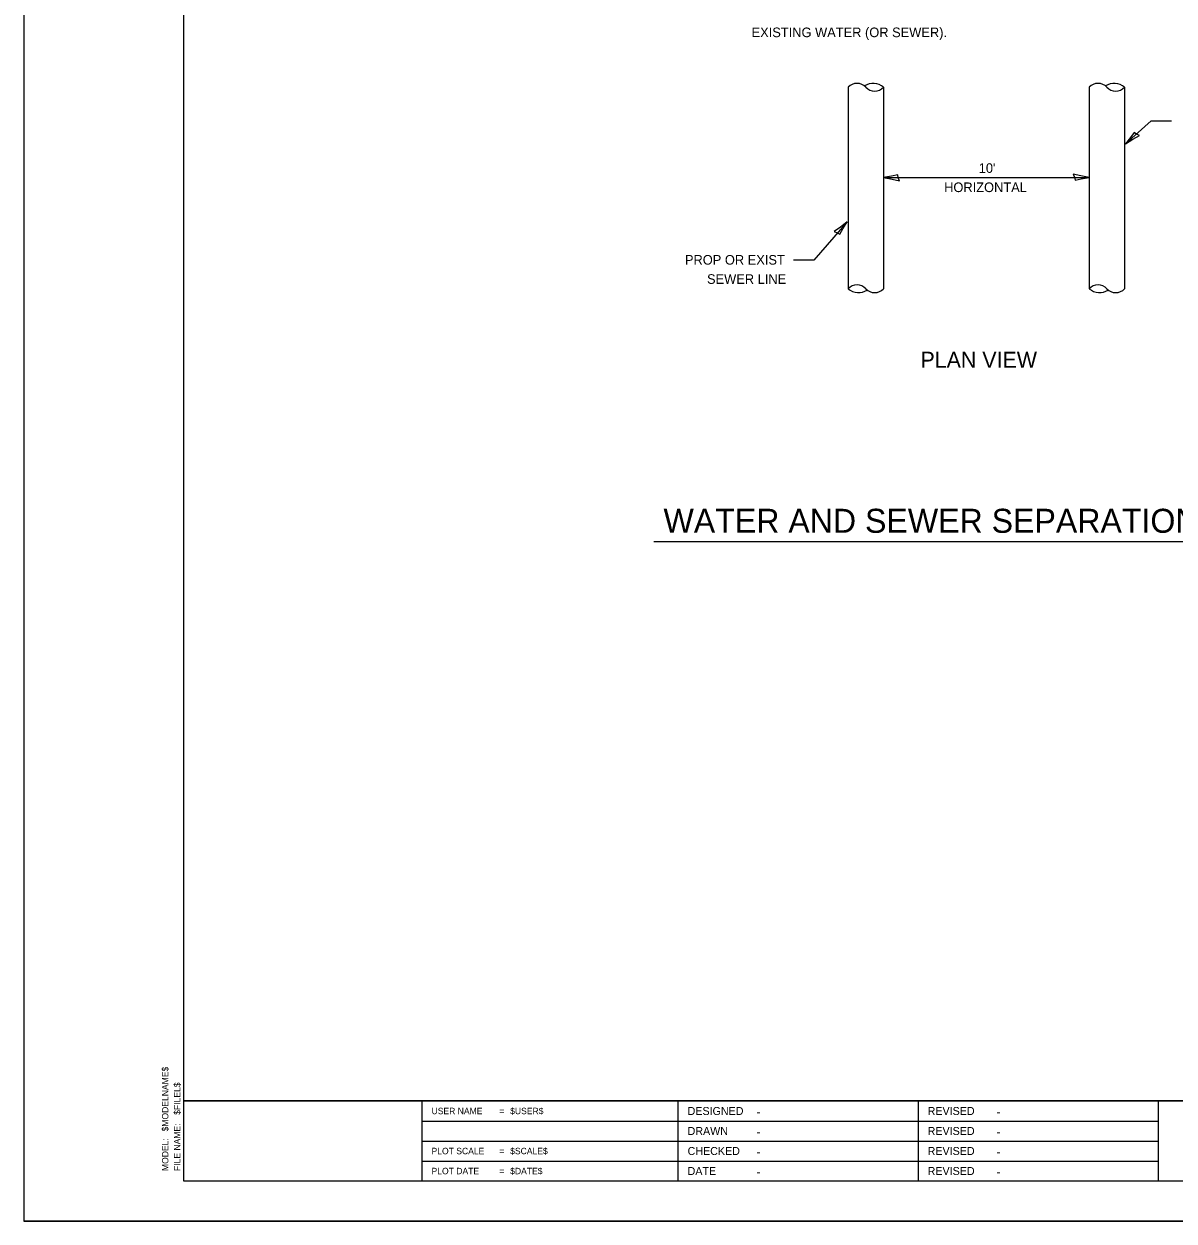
# Model space of a CAD drawing. Extents: x 2133490 to 2172050, y 2138301 to 2145980.
# Drawn here: x 2142611 to 2143329, y 2138301 to 2139049 of the extents above; entities that cross this region are included whole.
import ezdxf

# ---------------------------------------------------------------- set-up
doc = ezdxf.new("R2010")
doc.units = 0
for name, color, linetype in [('Default', 7, 'Continuous'), ('Level 23', 7, 'Continuous'), ('ROW_PR_Notes', 7, 'Continuous'), ('Sheets_50 Reference Boundary', 7, 'Continuous'), ('Sheets_General Details', 7, 'Continuous'), ('Sheets_Printer Plotting Border', 7, 'Continuous')]:
    doc.layers.add(name, color=color, linetype=linetype)

msp = doc.modelspace()

# ---------------------------------------------------------------- linework, layer by layer
at = {"layer": 'Default'}
for p, q in [((2143298.89, 2138973.6), (2143314.91, 2138988.02)), ((2143314.91, 2138988.02), (2143327.73, 2138988.02)), ((2143147.72, 2138952.61), (2143276.27, 2138952.61)), ((2143124.99, 2138924.95), (2143104.16, 2138900.91)), ((2143104.16, 2138900.91), (2143091.5, 2138900.91))]:
    msp.add_line(p, q, dxfattribs=at)
at = {"layer": 'ROW_PR_Notes'}
for p, q in [((2143125.65, 2139008.97), (2143125.65, 2138883.08)), ((2143147.72, 2139008.97), (2143147.72, 2138883.08)), ((2143276.27, 2139008.97), (2143276.27, 2138883.08)), ((2143298.34, 2139008.97), (2143298.34, 2138883.08))]:
    msp.add_line(p, q, dxfattribs=at)
for points in [[(2143307.72, 2138978.73), (2143305.83, 2138979.62), (2143304.37, 2138980.78), (2143302.03, 2138977.59), (2143298.89, 2138973.6), (2143303.51, 2138976.45)], [(2143157.72, 2138950.51), (2143156.91, 2138952.44), (2143156.59, 2138954.28), (2143152.72, 2138953.47), (2143147.72, 2138952.61), (2143153.06, 2138951.64)], [(2143266.27, 2138954.7), (2143267.09, 2138952.78), (2143267.4, 2138950.93), (2143271.27, 2138951.74), (2143276.27, 2138952.61), (2143270.94, 2138953.58)], [(2143116.86, 2138918.76), (2143118.85, 2138918.12), (2143120.44, 2138917.15), (2143122.37, 2138920.6), (2143124.99, 2138924.95), (2143120.76, 2138921.55)]]:
    msp.add_lwpolyline(points, close=True, dxfattribs=at)
for centre, radius, start, end in [((2143131.17, 2139003.89), 7.5, 42.63589, 137.36411), ((2143141.21, 2139001.05), 10.26, 50.5966, 121.64875), ((2143142.2, 2139014.17), 7.58, 223.29981, 316.70019), ((2143281.79, 2139003.89), 7.5, 42.63589, 137.36411), ((2143291.83, 2139001.05), 10.26, 50.5966, 121.64875), ((2143292.82, 2139014.17), 7.58, 223.29981, 316.70019), ((2143131.17, 2138877.88), 7.58, 43.29981, 136.70019), ((2143281.79, 2138877.88), 7.58, 43.29981, 136.70019), ((2143132.16, 2138891), 10.26, 230.5966, 301.64875), ((2143142.2, 2138888.16), 7.5, 222.63589, 317.36411), ((2143282.78, 2138891), 10.26, 230.5966, 301.64875), ((2143292.82, 2138888.16), 7.5, 222.63589, 317.36411)]:
    msp.add_arc(centre, radius, start, end, dxfattribs=at)
at = {"layer": 'Sheets_50 Reference Boundary'}
msp.add_lwpolyline([(2142710.59, 2139375.7), (2144285.59, 2139375.7), (2144285.59, 2138375.71), (2142710.59, 2138375.71)], close=True, dxfattribs=at)
at = {"layer": 'Sheets_General Details'}
for p, q in [((2142610.59, 2139400.71), (2142610.59, 2138300.71)), ((2143004.16, 2138725.2), (2143941.34, 2138725.2)), ((2142710.59, 2138375.71), (2144285.59, 2138375.71)), ((2142859.3, 2138375.71), (2142859.3, 2138325.71)), ((2143019.3, 2138375.71), (2143019.3, 2138325.71)), ((2143169.3, 2138375.71), (2143169.3, 2138325.71)), ((2143319.3, 2138375.71), (2143319.3, 2138325.71)), ((2142859.3, 2138363.21), (2143319.3, 2138363.21)), ((2142859.3, 2138350.71), (2143319.3, 2138350.71)), ((2142859.3, 2138338.21), (2143319.3, 2138338.21)), ((2144310.59, 2138300.71), (2142610.59, 2138300.71))]:
    msp.add_line(p, q, dxfattribs=at)
msp.add_lwpolyline([(2142710.59, 2139375.71), (2144285.59, 2139375.71), (2144285.59, 2138325.71), (2142710.59, 2138325.71)], close=True, dxfattribs=at)
at = {"layer": 'Sheets_Printer Plotting Border'}
msp.add_lwpolyline([(2142610.59, 2138300.71), (2144310.59, 2138300.71), (2144310.59, 2139400.71), (2142610.59, 2139400.71)], close=True, dxfattribs=at)

# ---------------------------------------------------------------- texts
at = {"layer": 'Level 23'}
msp.add_text('WATER AND SEWER SEPARATION REQUIREMENTS - HORIZONTAL SEPARATION', height=15, dxfattribs=at).set_placement((2143010.25, 2138730.64))
at = {"layer": 'ROW_PR_Notes'}
for s, height, p in [('EXISTING WATER (OR SEWER).', 6, (2143065.28, 2139040.26)), ("10'", 6, (2143207.22, 2138955.48)), ('HORIZONTAL', 6, (2143185.61, 2138943.48)), ('PROP OR EXIST', 6, (2143023.64, 2138898.16)), ('SEWER LINE', 6, (2143037.43, 2138886.16)), ('PLAN VIEW', 10, (2143170.81, 2138833.75))]:
    msp.add_text(s, height=height, dxfattribs=at).set_placement(p)
at = {"layer": 'Sheets_General Details'}
for s, rotation, p in [('$MODELNAME$', 90, (2142700.84, 2138356.69)), ('$FILEL$', 90, (2142708.34, 2138367.09)), ('USER NAME', 360, (2142865.3, 2138367.46)), ('=', 360, (2142907.69, 2138367.46)), ('$USER$', 360, (2142914.42, 2138367.46)), ('FILE NAME:', 90, (2142708.34, 2138331.96)), ('MODEL:', 90, (2142700.84, 2138331.96)), ('PLOT SCALE', 360, (2142865.3, 2138342.46)), ('$SCALE$', 360, (2142914.42, 2138342.46)), ('=', 360, (2142907.69, 2138342.46)), ('PLOT DATE', 360, (2142865.3, 2138329.96)), ('=', 360, (2142907.69, 2138329.96)), ('$DATE$', 360, (2142914.42, 2138329.96))]:
    msp.add_text(s, height=4, rotation=rotation, dxfattribs=at).set_placement(p)
for s, height, p in [('DESIGNED', 5, (2143025.3, 2138366.96)), ('REVISED', 5, (2143175.3, 2138366.96)), ('-', 6, (2143068.27, 2138365.96)), ('-', 6, (2143218.27, 2138365.96)), ('DRAWN', 5, (2143025.3, 2138354.46)), ('-', 6, (2143068.27, 2138353.46)), ('REVISED', 5, (2143175.3, 2138354.46)), ('-', 6, (2143218.27, 2138353.46)), ('CHECKED', 5, (2143025.3, 2138341.96)), ('REVISED', 5, (2143175.3, 2138341.96)), ('-', 6, (2143068.27, 2138340.96)), ('-', 6, (2143218.27, 2138340.96)), ('DATE', 5, (2143025.3, 2138329.46)), ('REVISED', 5, (2143175.3, 2138329.46)), ('-', 6, (2143068.27, 2138328.46)), ('-', 6, (2143218.27, 2138328.46))]:
    msp.add_text(s, height=height, dxfattribs=at).set_placement(p)

doc.saveas('drawing.dxf')
